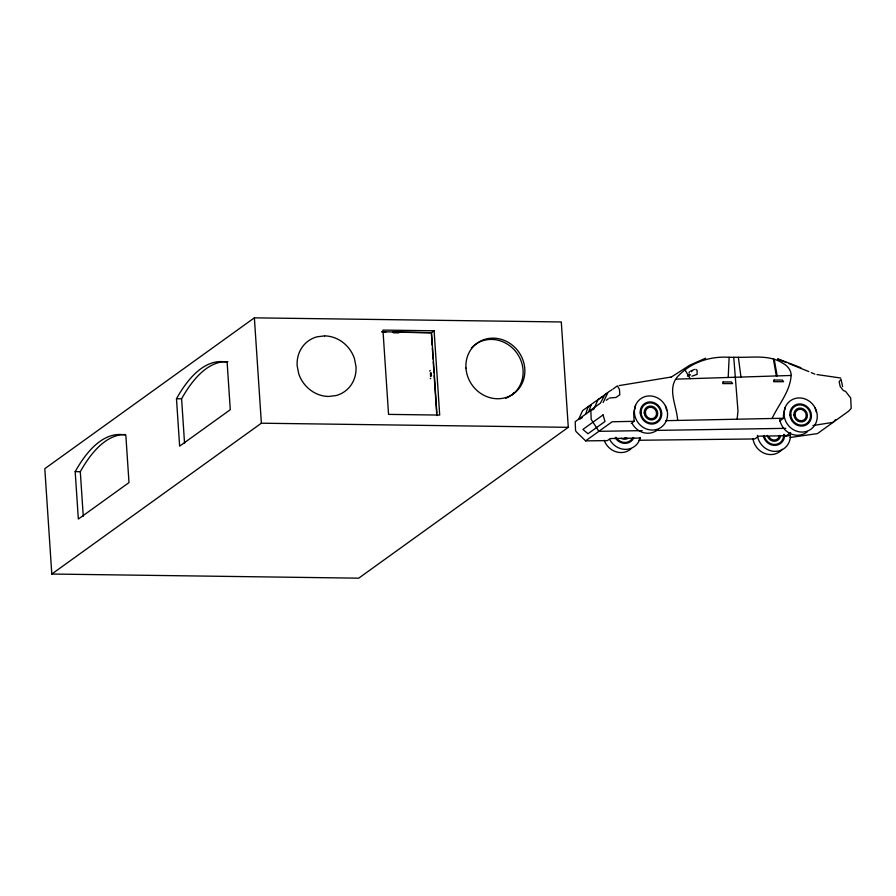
<?xml version="1.0" encoding="UTF-8"?>
<svg xmlns="http://www.w3.org/2000/svg" width="896" height="896" viewBox="0 0 896 896"><rect width="100%" height="100%" fill="white"/><g stroke="black" fill="none" stroke-linecap="round" stroke-linejoin="round"><path stroke-width="1.34" d="M431.446 375.95L431.234 372.826M688.99 373.083L689.517 371.661M430.584 376.656L430.427 372.915M728.202 377.474L729.142 357.302C711.11 356.048 692.362 361.771 679.504 374.696C665.638 387.15 676.894 405.339 677.634 420.437M737.128 419.205L737.99 411.04L733.746 357.314M430.203 370.429L429.722 371.134M635.544 405.384L633.696 413.269L634.155 421.322L631.266 423.405M785.232 407.4L783.384 415.285L783.552 418.253L779.699 421.03M729.142 357.302L739.659 357.291C754.23 357.459 770.392 354.872 783.272 363.507A13.731 10.786 27 0 1 791.157 375.469C790.003 391.798 778.702 404.253 772.072 418.488M430.282 378.616L430.774 378.582M587.91 407.098L591.237 404.701L588.168 406.605L585.659 414.098M578.659 419.306L582.602 410.603L588.168 406.605M691.499 371.706L692.048 371.011M835.565 419.597L833.101 422.341L812.952 425.533M254.374 317.834L44.8 468.675L51.8 574.034L358.714 578.166L568.288 427.325L561.288 321.966L254.374 317.834L261.374 423.203L51.8 574.034M434.112 330.781L382.95 330.086L388.55 414.389L439.701 415.072L434.112 330.781L431.312 332.819L392.84 332.102M599.368 398.72L591.304 404.354L588.862 411.454L600.376 403.178L604.968 394.52L607.298 393.019L600.499 397.914M612.942 389.077L617.378 385.885L619.45 389.435L619.808 394.789L616.067 397.432L609.381 398.037M602.09 396.883L598.136 399.437L593.746 409.293L590.834 410.435L575.198 421.691L575.568 430.662L576.285 431.794L585.614 440.866L607.354 440.619L610.232 438.547L640.438 438.066L639.755 438.547M580.182 419.059L582.254 417.558M606.267 400.277L608.339 398.787M585.614 440.866L612.136 421.781L634.155 421.322M790.664 432.701L785.77 436.218L790.238 435.434M611.979 389.715L608.093 392.258L603.154 402.517M670.925 377.328L689.797 365.176L705.645 358.198M689.394 374.315L687.568 375.301L687.826 376.163L690.536 374.752M690.648 371.123L694.4 369.432M619.125 385.594L671.373 377.003M790.138 437.506L817.466 433.597L848.736 411.085L851.2 408.352L850.696 397.947L845.555 391.35L843.394 390.611L840.202 386.512L839.149 381.73L841.042 379.299L842.632 386.546M691.925 376.186L697.099 374.394L697.088 370.272L695.811 369.32M676.469 379.12L791.146 375.469M665.862 420.672L783.552 418.253M642.118 430.629L598.875 431.323L591.203 419.418L590.834 410.435M656.074 430.405L785.814 428.333M786.453 435.725L758.666 436.173L754.802 438.95L638.646 440.261M393.288 332.797L398.821 332.864M176.478 398.731A259.168 85.154 -89.2 0 1 227.125 362.286L230.283 409.696L179.637 446.152L176.478 398.731L181.597 398.81A259.168 85.154 -89.2 0 1 227.886 361.715M261.374 423.203L568.288 427.325M75.186 471.643A259.168 85.154 -89.2 0 1 125.832 435.187L128.99 482.597L78.344 519.053L75.186 471.643L80.304 471.71A259.168 85.154 -89.2 0 1 125.507 434.56M382.066 331.755L431.536 332.674L437.035 415.576M381.842 331.901L385.963 331.979M816.984 374.562L840.762 378.022M777.963 358.848L800.912 367.718M777.526 359.162L786.453 362.611M788.995 363.597L808.853 371.605M811.25 372.624L814.845 374.158M687.77 375.189L688.15 375.984M685.003 369.88L690.222 378.683M738.349 357.314L740.97 377.07M815.08 407.803L816.312 412.093M665.392 405.787L666.624 410.077M774.245 359.408L777.157 375.917M773.416 359.083L776.328 375.939M431.402 334.197L432.141 345.251M432.32 348.018L433.059 359.072M433.238 361.838L433.978 372.893M434.157 375.659L436.632 412.966M181.597 398.81L184.565 443.43M80.304 471.71L83.272 516.331M514.114 392.661A31.147 28.582 54.3 0 1 511.392 395.237M510.082 396.133A31.147 28.582 54.3 0 1 505.579 398.306M471.419 348.006A31.147 28.582 54.3 0 1 515.323 351.053A31.147 28.582 54.3 0 1 511.134 395.472M633.808 437.976A11.39 10.461 54.3 0 1 615.171 437.73M640.282 437.573A17.539 16.094 54.3 0 1 626.483 449.344A17.539 16.094 54.3 0 1 609.694 439.51M630.896 448.974A17.539 16.094 54.3 0 1 604.195 440.339M632.99 437.494A10.427 9.576 54.3 0 1 615.933 437.27M627.894 438.368A7.146 6.552 54.3 0 1 621.152 438.278M626.405 437.741A5.925 5.432 54.3 0 1 624.501 438.066M807.419 431.67A17.539 16.094 54.3 0 1 790.608 433.742A17.539 16.094 54.3 0 1 779.766 419.227M657.742 429.666A17.539 16.094 54.3 0 1 632.094 423.382M782.275 449.299A17.539 16.094 54.3 0 1 764.949 453.533A17.539 16.094 54.3 0 1 752.931 438.547M790.373 434.549A17.539 16.094 54.3 0 1 775.544 451.382A17.539 16.094 54.3 0 1 757.366 435.355M784.571 434.47A11.39 10.461 54.3 0 1 775.656 445.357A11.39 10.461 54.3 0 1 763.426 436.475M783.664 434.448A10.427 9.576 54.3 0 1 775.118 444.461A10.427 9.576 54.3 0 1 764.12 435.49M780.539 435.602A7.146 6.552 54.3 0 1 774.267 441.269A7.146 6.552 54.3 0 1 767.245 435.422M779.386 435.389A5.925 5.432 54.3 0 1 769.16 437.136M723.139 381.942L722.669 383.6L732.614 383.6L731.427 381.942L723.139 381.942M774.099 380.061L773.629 381.707L783.574 381.707L782.387 380.061L774.099 380.061M603.064 414.915L582.904 429.43L587.989 433.731L604.979 421.501L603.064 414.915M324.565 335.888L317.016 336.818A31.147 28.582 54.3 0 0 297.17 365.781L298.693 373.632A31.147 28.582 54.3 0 0 328.586 396.469L336.134 395.539A31.147 28.582 54.3 0 0 355.992 366.576L354.469 358.725A31.147 28.582 54.3 0 0 324.565 335.888M465.965 368.054A31.147 28.582 54.3 0 0 511.829 394.878A31.147 28.582 54.3 0 0 508.346 342.406A31.147 28.582 54.3 0 0 465.965 368.054M634.794 407.747A17.539 16.094 54.3 0 0 655.749 429.677A17.539 16.094 54.3 0 0 662.334 401.554A17.539 16.094 54.3 0 0 634.794 407.747M784.482 409.763A17.539 16.094 54.3 0 0 805.437 431.693A17.539 16.094 54.3 0 0 812.022 403.558A17.539 16.094 54.3 0 0 784.482 409.763M789.88 414.859A11.39 10.461 54.3 0 0 806.669 424.682A11.39 10.461 54.3 0 0 805.392 405.474A11.39 10.461 54.3 0 0 789.88 414.859M790.798 414.87A10.427 9.576 54.3 0 0 806.154 423.864A10.427 9.576 54.3 0 0 804.989 406.28A10.427 9.576 54.3 0 0 790.798 414.87M793.901 414.915A7.146 6.552 54.3 0 0 804.418 421.064A7.146 6.552 54.3 0 0 803.622 409.035A7.146 6.552 54.3 0 0 793.901 414.915M795.054 414.926A5.925 5.432 54.3 0 0 803.779 420.034A5.925 5.432 54.3 0 0 803.107 410.054A5.925 5.432 54.3 0 0 795.054 414.926M640.203 412.843A11.39 10.461 54.3 0 0 656.981 422.666A11.39 10.461 54.3 0 0 655.704 403.469A11.39 10.461 54.3 0 0 640.203 412.843M641.11 412.866A10.427 9.576 54.3 0 0 656.466 421.848A10.427 9.576 54.3 0 0 655.301 404.275A10.427 9.576 54.3 0 0 641.11 412.866M644.213 412.899A7.146 6.552 54.3 0 0 654.73 419.059A7.146 6.552 54.3 0 0 653.934 407.019A7.146 6.552 54.3 0 0 644.213 412.899M645.366 412.922A5.925 5.432 54.3 0 0 654.091 418.018A5.925 5.432 54.3 0 0 653.43 408.038A5.925 5.432 54.3 0 0 645.366 412.922"/></g></svg>
